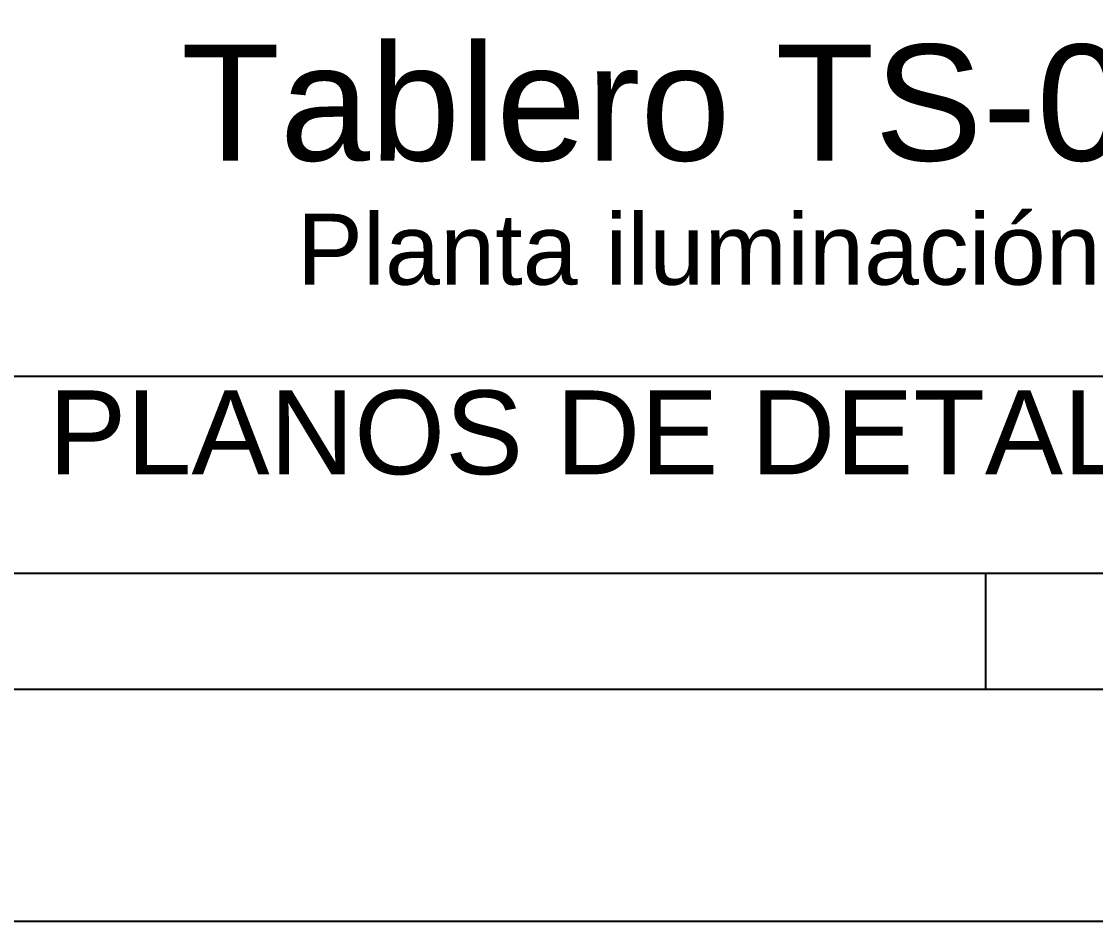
# Model space of a CAD drawing. Header units: millimetres. Extents: x 0 to 841, y 0 to 594.
# Drawn here: x 694.33 to 740.61, y 0 to 38.78 of the extents above; entities that cross this region are included whole.
import ezdxf
from ezdxf.enums import TextEntityAlignment as Align

# ---------------------------------------------------------------- set-up
doc = ezdxf.new("R2010")
doc.units = ezdxf.units.MM
doc.styles.add('ARIAL', font='arial.ttf')

msp = doc.modelspace()

# ---------------------------------------------------------------- linework, layer by layer
for p, q in [((676, 23.5), (771.035, 23.5)), ((735.875, 15), (735.875, 10))]:
    msp.add_line(p, q)
for points in [[(0, 594), (841, 594), (841, 0), (0, 0)], [(25, 584), (831, 584), (831, 10), (25, 10)], [(30, 579), (826, 579), (826, 15), (30, 15)], [(651, 66), (826, 66), (826, 15), (651, 15)]]:
    msp.add_lwpolyline(points, close=True)

# ---------------------------------------------------------------- texts
at = {"style": 'ARIAL'}
for s, height, p in [('Tablero TS-01', 5, (723.518, 31.283)), ('Planta iluminación', 3.056, (723.518, 26.519)), ('PLANOS DE DETALLES', 3.611, (723.518, 18.187))]:
    msp.add_text(s, height=height, dxfattribs=at).set_placement(p, align=Align.BOTTOM_CENTER)

doc.saveas('drawing.dxf')
